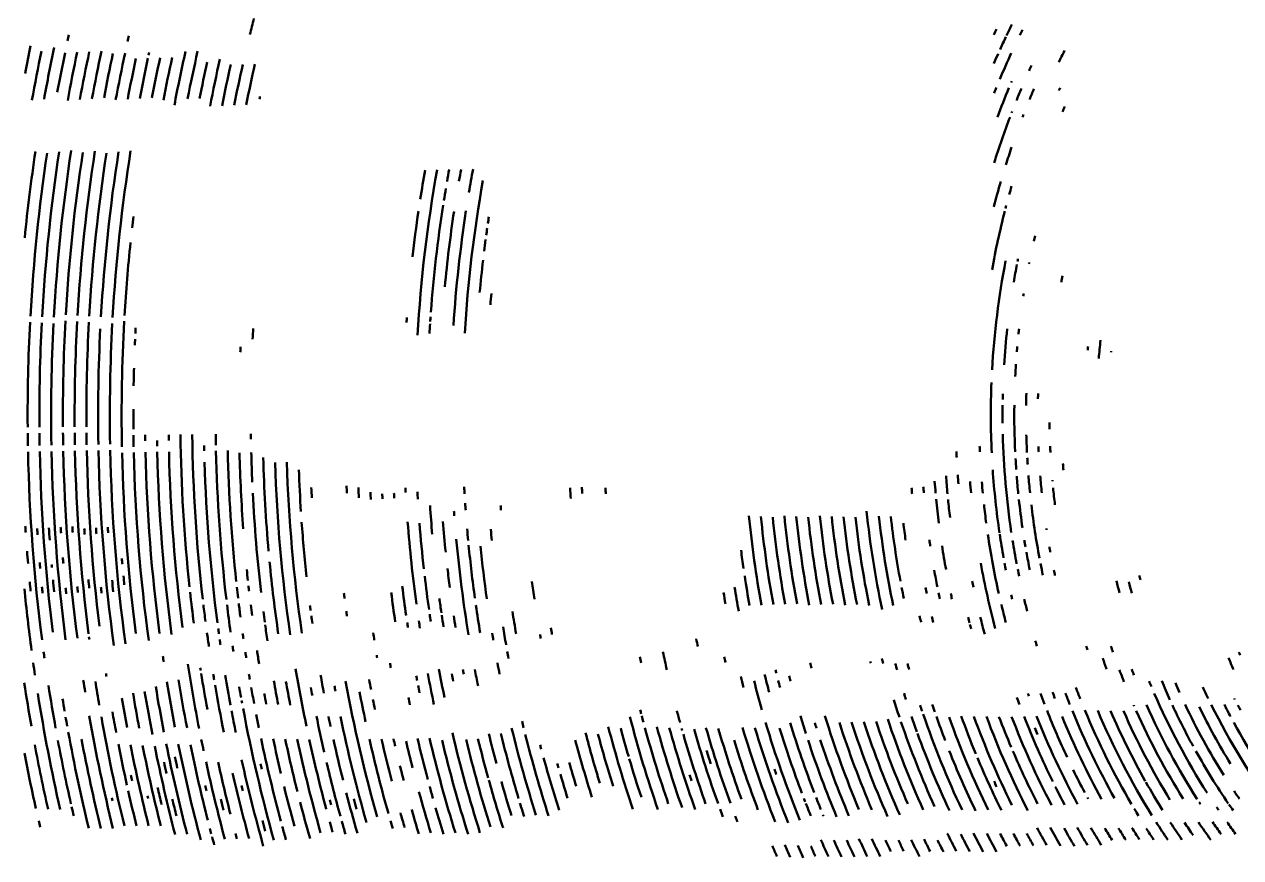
# Model space of a CAD drawing. Header units: millimetres. Extents: x -283 to 564, y -30 to 598.
# Drawn here: x -282.6 to 7.7, y 182.1 to 381.1 of the extents above; entities that cross this region are included whole.
import ezdxf

# ---------------------------------------------------------------- set-up
doc = ezdxf.new("R2010")
doc.units = ezdxf.units.MM
doc.layers.get('0').update_dxf_attribs({"lineweight": 50, "true_color": 0xffffff})

msp = doc.modelspace()

# ---------------------------------------------------------------- linework, layer by layer
for centre, radius, start, end in [((140.83, 287.84), 380.58, 165.5991, 166.2006), ((140.83, 287.84), 209.56, 153.5986, 154.3987), ((140.83, 287.84), 422.63, 167.5993, 167.8007), ((140.83, 287.84), 408.61, 167.2002, 167.3988), ((140.83, 287.84), 212.37, 154.3002, 154.7031), ((140.83, 287.84), 209.56, 154.4994, 155.4002), ((140.83, 287.83), 206.76, 153.6018, 153.9991), ((140.83, 287.84), 431.04, 168.2013, 169.0994), ((140.83, 287.84), 428.24, 168.3, 169.9002), ((140.83, 287.84), 425.44, 168.0993, 169.8003), ((140.83, 287.84), 417.03, 168.0009, 169.6011), ((140.83, 287.84), 414.22, 167.9009, 169.5012), ((140.83, 287.84), 394.6, 167.2991, 169.2015), ((140.83, 287.84), 391.79, 167.1991, 168.9001), ((140.83, 287.84), 195.55, 153.5997, 154.5006), ((140.83, 287.84), 422.63, 168.2008, 169.4989), ((140.83, 287.84), 419.83, 168.1008, 169.7011), ((140.83, 287.84), 411.42, 167.8989, 169.4012), ((140.83, 287.84), 408.61, 167.7989, 169.3991), ((140.83, 287.84), 405.81, 167.9004, 169.2992), ((140.83, 287.84), 403.01, 167.8004, 169.1993), ((140.83, 287.83), 403.01, 167.5988, 167.6995), ((140.83, 287.84), 400.2, 167.7005, 169.0993), ((140.83, 287.84), 397.4, 167.6005, 169.1), ((140.83, 287.84), 388.99, 167.4993, 168.8002), ((140.83, 287.84), 386.19, 167.3014, 168.9996), ((140.83, 287.84), 209.56, 155.7025, 156.4019), ((140.83, 287.84), 206.76, 155.3031, 157.1999), ((140.83, 287.84), 383.38, 167.4001, 168.8996), ((140.83, 287.84), 380.58, 167.3001, 168.7996), ((140.83, 287.84), 377.78, 167.2001, 168.6997), ((140.83, 287.83), 201.15, 155.4998, 155.9027), ((140.83, 287.84), 206.76, 157.7988, 158.2017), ((140.83, 287.84), 203.96, 157.4999, 159.5981), ((140.83, 287.83), 203.96, 156.9991, 157.0998), ((140.83, 287.84), 192.74, 156.0998, 156.3012), ((140.83, 287.83), 374.97, 168.3002, 168.4009), ((140.83, 287.84), 201.15, 157.2013, 158.1022), ((140.83, 287.84), 198.35, 156.9027, 157.7029), ((140.83, 287.84), 201.15, 158.9031, 159.0038), ((140.83, 287.84), 189.94, 157.1993, 157.6022), ((140.83, 287.84), 201.15, 159.2996, 162.6008), ((140.83, 287.84), 198.35, 158.8002, 159.0016), ((140.83, 287.84), 198.35, 161.2, 162.4981), ((140.83, 287.84), 425.44, 171.5013, 174.2989), ((140.83, 287.84), 422.63, 171.4992, 176.8008), ((140.83, 287.84), 419.83, 171.3993, 176.8015), ((140.83, 287.84), 417.03, 171.2993, 176.7995), ((140.83, 287.84), 414.22, 171.3, 176.6995), ((140.83, 287.84), 411.42, 171.2001, 176.7003), ((140.83, 287.84), 408.61, 171.2008, 176.701), ((140.83, 287.84), 405.81, 171.1009, 176.699), ((140.83, 287.84), 403.01, 171.0009, 176.6997), ((140.83, 287.84), 330.12, 169.8008, 176.6998), ((140.83, 287.84), 332.92, 169.898, 171.1009), ((140.83, 287.84), 327.31, 169.698, 170.2016), ((140.83, 287.84), 324.51, 169.6008, 170.0987), ((140.83, 287.84), 321.71, 169.4982, 170.4997), ((140.83, 287.84), 318.9, 169.8989, 176.5014), ((140.83, 287.84), 198.35, 163.701, 165.5027), ((140.83, 287.84), 327.31, 170.4983, 171.0019), ((140.83, 287.84), 195.55, 163.8001, 164.3988), ((140.83, 287.84), 327.31, 171.2032, 175.7018), ((140.83, 287.84), 195.55, 165.1993, 165.4007), ((140.83, 287.84), 400.2, 173.2006, 173.6007), ((140.83, 287.84), 332.92, 171.5989, 173.5013), ((140.83, 287.84), 324.51, 171.4026, 174.6031), ((140.83, 287.84), 321.71, 171.2998, 176.2013), ((140.83, 287.84), 316.1, 171.4021, 171.6986), ((140.83, 287.84), 195.55, 165.6014, 169.7979), ((140.83, 287.84), 316.1, 171.9002, 172.2023), ((140.83, 287.84), 400.2, 174.1015, 176.5998), ((140.83, 287.84), 316.1, 172.398, 172.9015), ((140.83, 287.84), 187.14, 166.7988, 167.2017), ((140.83, 287.84), 316.1, 173.2988, 174.6977), ((140.83, 287.84), 192.74, 169.0013, 176.8012), ((140.83, 287.84), 189.94, 169.1, 170.3981), ((140.83, 287.84), 189.94, 168.7028, 168.8986), ((140.83, 287.83), 187.14, 168.7996, 168.9004), ((140.83, 287.84), 178.73, 169.2993, 169.8028), ((140.83, 287.84), 313.29, 174.701, 175.199), ((140.83, 287.83), 187.14, 171.1006, 171.3021), ((140.83, 287.84), 332.92, 176.0026, 176.1984), ((140.83, 287.84), 327.31, 175.8975, 176.0989), ((140.83, 287.84), 422.63, 176.9994, 180.4013), ((140.83, 287.84), 419.83, 177.0001, 180.3993), ((140.83, 287.84), 417.03, 177.0009, 181.0015), ((140.83, 287.84), 414.22, 176.9009, 180.4008), ((140.83, 287.84), 411.42, 176.8989, 180.4015), ((140.83, 287.84), 408.61, 176.8996, 180.3995), ((140.83, 287.84), 405.81, 177.099, 180.999), ((140.83, 287.84), 403.01, 176.9012, 180.9997), ((140.83, 287.84), 400.2, 176.8012, 181.1012), ((140.83, 287.84), 397.4, 177.0006, 177.1992), ((140.83, 287.84), 369.37, 176.8012, 177.2013), ((140.83, 287.84), 327.31, 176.1997, 176.6025), ((140.83, 287.84), 189.94, 173.8001, 176.4019), ((140.83, 287.84), 187.14, 173.7035, 174.1007), ((140.83, 287.84), 397.4, 177.4006, 177.5992), ((140.83, 287.84), 167.51, 173.9012, 175.4007), ((140.83, 287.84), 372.17, 177.4998, 177.7013), ((140.83, 287.84), 187.14, 175.0015, 175.3987), ((140.83, 287.84), 170.31, 174.5026, 174.7992), ((140.83, 287.84), 164.71, 174.7021, 174.8028), ((140.83, 287.84), 187.14, 176.2989, 177.1998), ((140.83, 287.84), 397.4, 178.3994, 179.0009), ((140.83, 287.84), 192.74, 177.702, 182.6986), ((140.83, 287.84), 189.94, 178.5, 178.9029), ((140.83, 287.84), 184.33, 178.401, 179.3019), ((140.83, 287.83), 181.53, 178.3985, 178.8013), ((140.83, 287.84), 397.4, 179.8011, 180.5005), ((140.83, 287.84), 189.94, 179.3003, 180.5984), ((140.83, 287.84), 187.14, 179.2983, 182.7002), ((140.83, 287.84), 178.73, 180.6015, 181.0995), ((140.83, 287.84), 422.63, 180.5999, 181), ((140.83, 287.84), 419.83, 180.6007, 181.0008), ((140.83, 287.84), 414.22, 180.5994, 180.9995), ((140.83, 287.84), 411.42, 180.6002, 181.0003), ((140.83, 287.84), 408.61, 180.6009, 181.001), ((140.83, 287.84), 397.4, 180.699, 181.0991), ((140.83, 287.84), 394.6, 180.6999, 180.9013), ((140.83, 287.84), 391.79, 180.8992, 181.1006), ((140.83, 287.84), 388.99, 180.7013, 180.9), ((140.83, 287.84), 386.19, 180.6993, 186.1016), ((140.83, 287.84), 383.38, 180.7001, 186.6003), ((140.83, 287.84), 377.78, 180.7015, 181.1016), ((140.83, 287.84), 369.37, 180.701, 180.8997), ((140.83, 287.84), 189.94, 181.3985, 188.4989), ((140.83, 287.84), 184.33, 181.5007, 182.7988), ((140.83, 287.84), 422.63, 181.2014, 187.3003), ((140.83, 287.84), 419.83, 181.1994, 187.0996), ((140.83, 287.84), 417.03, 181.2002, 187.3997), ((140.83, 287.84), 414.22, 181.2009, 187.4005), ((140.83, 287.84), 411.42, 181.1989, 187.3005), ((140.83, 287.84), 408.61, 181.1996, 187.0999), ((140.83, 287.84), 405.81, 181.2004, 187.8), ((140.83, 287.84), 403.01, 181.2011, 187.8008), ((140.83, 287.84), 400.2, 181.2998, 187.4994), ((140.83, 287.84), 397.4, 181.3006, 187.7995), ((140.83, 287.84), 394.6, 181.3013, 187.6016), ((140.83, 287.84), 391.79, 181.2993, 187.7003), ((140.83, 287.84), 388.99, 181.3, 187.4996), ((140.83, 287.84), 380.58, 181.1009, 181.2996), ((140.83, 287.84), 377.78, 181.3003, 186.6997), ((140.83, 287.84), 374.97, 181.301, 186.099), ((140.83, 287.84), 372.17, 181.3997, 184.2001), ((140.83, 287.84), 369.37, 181.4004, 182.4999), ((140.83, 287.84), 201.15, 182.5035, 182.9007), ((140.83, 287.84), 195.55, 182.2028, 182.6), ((140.83, 287.84), 181.53, 182.3995, 182.8024), ((140.83, 287.84), 178.73, 182.4028, 182.9007), ((140.83, 287.84), 380.58, 181.6996, 187.4991), ((140.83, 287.84), 366.56, 181.5998, 185.0997), ((140.83, 287.84), 363.76, 181.7992, 188.301), ((140.83, 287.84), 360.95, 181.8, 188.3017), ((140.83, 287.84), 187.14, 183.1983, 183.9984), ((140.83, 287.84), 184.33, 183.2022, 183.7002), ((140.83, 287.83), 175.92, 183.7995, 184.303), ((140.83, 287.84), 358.15, 182.1001, 183.7003), ((140.83, 287.84), 203.96, 184.0998, 185.3028), ((140.83, 287.84), 201.15, 184.0982, 184.7025), ((140.83, 287.84), 192.74, 183.9016, 188.4002), ((140.83, 287.84), 187.14, 184.5019, 185.8001), ((140.83, 287.84), 184.33, 184.4997, 185.8034), ((140.83, 287.84), 181.53, 184.5983, 185.902), ((140.83, 287.84), 355.35, 182.8002, 183.2003), ((140.83, 287.84), 346.94, 182.7996, 183.099), ((140.83, 287.84), 344.13, 182.8983, 183.3012), ((140.83, 287.84), 332.92, 183.0021, 183.1979), ((140.83, 287.84), 318.9, 183.0983, 183.4004), ((140.83, 287.84), 293.67, 183.3989, 183.9024), ((140.83, 287.84), 290.87, 183.4024, 183.699), ((140.83, 287.84), 285.26, 183.4991, 183.8012), ((140.83, 287.83), 212.37, 184.6986, 185.1014), ((140.83, 287.84), 209.56, 184.7026, 185.0998), ((140.83, 287.84), 206.76, 184.3983, 185.1985), ((140.83, 287.84), 198.35, 184.5997, 185.3998), ((140.83, 287.84), 195.55, 184.6981, 185.4982), ((140.83, 287.84), 178.73, 185.0001, 185.1008), ((140.83, 287.84), 178.73, 185.5981, 186.9018), ((140.83, 287.84), 369.37, 182.9, 186.6013), ((140.83, 287.84), 341.33, 183.0978, 183.4), ((140.83, 287.84), 338.53, 183.2021, 183.398), ((140.83, 287.84), 335.72, 183.2002, 183.4016), ((140.83, 287.84), 330.12, 183.2014, 183.498), ((140.83, 287.84), 206.76, 185.6016, 187.2019), ((140.83, 287.84), 203.96, 185.7002, 186.9032), ((140.83, 287.84), 187.14, 186.2029, 188.3011), ((140.83, 287.84), 327.31, 183.7982, 185.0012), ((140.83, 287.84), 321.71, 184.102, 184.2979), ((140.83, 287.83), 318.9, 183.7974, 184.0995), ((140.83, 287.84), 310.49, 183.999, 184.2004), ((140.83, 287.84), 223.58, 185.8992, 191.998), ((140.83, 287.84), 195.55, 186.2985, 187.6022), ((140.83, 287.84), 184.33, 186.6987, 190.6994), ((140.83, 287.84), 358.15, 184.1004, 186.2014), ((140.83, 287.84), 332.92, 184.401, 187.8029), ((140.83, 287.84), 330.12, 184.4996, 186.402), ((140.83, 287.84), 324.51, 184.5011, 185.7992), ((140.83, 287.84), 251.62, 185.5, 190.4015), ((140.83, 287.84), 248.81, 185.5987, 190.5001), ((140.83, 287.84), 246.01, 185.7029, 190.5988), ((140.83, 287.84), 243.21, 185.7009, 190.703), ((140.83, 287.84), 240.4, 185.7996, 190.9025), ((140.83, 287.84), 237.6, 185.8982, 191.0011), ((140.83, 287.84), 234.8, 185.9017, 191.0998), ((140.83, 287.84), 231.99, 186.0004, 191.2991), ((140.83, 287.84), 229.19, 186.0991, 191.3979), ((140.83, 287.84), 226.39, 186.2034, 191.6029), ((140.83, 287.84), 220.78, 186.3, 191.9009), ((140.83, 287.84), 217.97, 186.3987, 190.5001), ((140.83, 287.84), 215.17, 186.9003, 188.0025), ((140.83, 287.84), 424.03, 183.6001, 183.8015), ((140.83, 287.84), 421.23, 183.7015, 183.9001), ((140.83, 287.84), 418.43, 183.6995, 184.0995), ((140.83, 287.84), 415.62, 183.7002, 183.8988), ((140.83, 287.84), 412.82, 183.7009, 183.8996), ((140.83, 287.84), 410.02, 183.7996, 184.0011), ((140.83, 287.84), 407.21, 183.8005, 183.9991), ((140.83, 287.84), 404.41, 183.8012, 183.9998), ((140.83, 287.84), 318.9, 184.8999, 185.3979), ((140.83, 287.84), 313.29, 185.0021, 185.5001), ((140.83, 287.84), 195.55, 188.4022, 192.5987), ((140.83, 287.84), 192.74, 188.501, 190.202), ((140.83, 287.84), 181.53, 188.6013, 188.702), ((140.83, 287.84), 321.71, 185.2992, 189.4006), ((140.83, 287.84), 318.9, 185.5993, 187.899), ((140.83, 287.84), 316.1, 185.698, 187.9977), ((140.83, 287.84), 254.42, 187.2981, 188.2997), ((140.83, 287.84), 209.56, 188.1997, 188.6026), ((140.83, 287.84), 206.76, 188.7014, 190.3017), ((140.83, 287.84), 189.94, 189.1033, 190.7987), ((140.83, 287.84), 187.14, 189.2018, 189.6998), ((140.83, 287.84), 181.53, 189.9982, 190.4011), ((140.83, 287.84), 424.03, 184.4002, 184.8002), ((140.83, 287.84), 421.23, 184.801, 184.9997), ((140.83, 287.84), 415.62, 184.6989, 184.9004), ((140.83, 287.84), 401.61, 184.9014, 185.1001), ((140.83, 287.84), 366.56, 185.4998, 188.1995), ((140.83, 287.84), 187.14, 190.1027, 191.4008), ((140.83, 287.84), 418.43, 184.8996, 185.0003), ((140.83, 287.84), 372.17, 185.6996, 186.0997), ((140.83, 287.84), 324.51, 186.4987, 187.2988), ((140.83, 287.84), 209.56, 190.203, 191.2997), ((140.83, 287.84), 198.35, 190.301, 194.9004), ((140.83, 287.84), 192.74, 190.5993, 191.1029), ((140.83, 287.84), 189.94, 191.2016, 191.6996), ((140.83, 287.84), 184.33, 191.102, 192.0028), ((140.83, 287.84), 181.53, 191.7998, 192.2026), ((140.83, 287.84), 424.03, 185.399, 185.7011), ((140.83, 287.84), 418.43, 185.4004, 185.8005), ((140.83, 287.84), 412.82, 185.7013, 185.8999), ((140.83, 287.84), 410.02, 185.5006, 185.8), ((140.83, 287.84), 404.41, 185.6001, 186.0001), ((140.83, 287.84), 401.61, 185.5001, 185.7995), ((140.83, 287.84), 372.17, 186.3012, 186.4998), ((140.83, 287.84), 335.72, 186.9992, 188.2022), ((140.83, 287.84), 330.12, 186.6986, 188.103), ((140.83, 287.84), 304.88, 187.5027, 188.3029), ((140.83, 287.84), 254.42, 188.7025, 190.3027), ((140.83, 287.83), 201.15, 191.3992, 191.8021), ((140.83, 287.84), 167.51, 193.7026, 194.6986), ((140.83, 287.84), 164.71, 194.003, 194.999), ((140.83, 287.84), 161.9, 193.6991, 194.1019), ((140.83, 287.84), 425.44, 185.6014, 187.5989), ((140.83, 287.84), 421.23, 185.601, 185.7996), ((140.83, 287.84), 415.62, 185.7006, 185.8992), ((140.83, 287.84), 407.21, 185.8007, 185.9994), ((140.83, 287.84), 386.19, 186.3002, 187.3997), ((140.83, 287.84), 374.97, 186.3005, 186.7006), ((140.83, 287.84), 349.74, 187.0014, 187.2), ((140.83, 287.84), 338.53, 187.2027, 188.4001), ((140.83, 287.84), 327.31, 187.6981, 188.3024), ((140.83, 287.84), 260.03, 189.4003, 189.999), ((140.83, 287.84), 257.22, 189.2025, 190.5006), ((140.83, 287.84), 217.97, 190.9027, 191.6021), ((140.83, 287.84), 212.37, 191.2012, 191.5985), ((140.83, 287.83), 209.56, 191.702, 192.0993), ((140.83, 287.84), 206.76, 191.902, 192.2992), ((140.83, 287.84), 192.74, 192.899, 193.2012), ((140.83, 287.84), 383.38, 186.7989, 187.4004), ((140.83, 287.84), 377.78, 186.9012, 187.8999), ((140.83, 287.84), 374.97, 186.899, 187.3998), ((140.83, 287.84), 372.17, 187.0006, 187.4006), ((140.83, 287.84), 358.15, 187.301, 187.4996), ((140.83, 287.83), 349.74, 187.7002, 187.8988), ((140.83, 287.84), 318.9, 188.2012, 189.3986), ((140.83, 287.84), 195.55, 193.399, 194.7027), ((140.83, 287.84), 189.94, 193.4005, 194.3013), ((140.83, 287.84), 369.37, 187.3007, 187.7007), ((140.83, 287.84), 358.15, 187.7011, 188.0005), ((140.83, 287.83), 335.72, 188.4985, 188.7), ((140.83, 287.84), 332.92, 188.5023, 188.7989), ((140.83, 287.84), 330.12, 188.2987, 188.6008), ((140.83, 287.84), 327.31, 188.4031, 188.9011), ((140.83, 287.84), 324.51, 188.5018, 188.9998), ((140.83, 287.84), 310.49, 188.6986, 189.7002), ((140.83, 287.84), 215.17, 192.8988, 193.3017), ((140.83, 287.84), 212.37, 193.1041, 193.5013), ((140.83, 287.83), 203.96, 193.701, 194.0983), ((140.83, 287.84), 201.15, 193.901, 195.0984), ((140.83, 287.84), 383.38, 187.8005, 188.3013), ((140.83, 287.84), 380.58, 187.7006, 187.8992), ((140.83, 287.84), 374.97, 188.0014, 188.2001), ((140.83, 287.84), 369.37, 187.8015, 188.4002), ((140.83, 287.84), 344.13, 188.7009, 189.003), ((140.83, 287.84), 316.1, 189.5028, 189.7994), ((140.83, 287.84), 313.29, 189.2993, 190.0994), ((140.83, 287.84), 304.88, 189.903, 190.0988), ((140.83, 287.84), 302.08, 189.6996, 190.0018), ((140.83, 287.83), 203.96, 194.1991, 194.5012), ((140.83, 287.84), 411.42, 187.4014, 187.4993), ((140.83, 287.84), 380.58, 188.1007, 188.2993), ((140.83, 287.84), 377.78, 188.4007, 188.5994), ((140.83, 287.84), 268.44, 191.4991, 191.9019), ((140.83, 287.84), 189.94, 196.5003, 196.9031), ((140.83, 287.83), 178.73, 198.0018, 198.2984), ((140.83, 287.84), 173.12, 198.6027, 199.1007), ((140.83, 287.84), 422.63, 187.7002, 187.8989), ((140.83, 287.83), 394.6, 188.3988, 188.6002), ((140.83, 287.84), 374.97, 188.7007, 188.8993), ((140.83, 287.84), 372.17, 188.7015, 189.1995), ((140.83, 287.83), 344.13, 189.6012, 189.702), ((140.83, 287.84), 313.29, 190.4017, 190.6982), ((140.83, 287.84), 282.46, 191.8002, 192.1024), ((140.83, 287.84), 276.85, 191.8019, 192.7028), ((140.83, 287.84), 262.83, 192.6983, 193.0005), ((140.83, 287.84), 226.39, 194.8991, 195.2012), ((140.83, 287.84), 175.92, 199.2985, 200.1993), ((140.83, 287.84), 147.89, 203.0997, 204.2971), ((140.83, 287.84), 145.08, 202.9979, 203.3), ((140.83, 287.84), 425.44, 187.999, 188.399), ((140.83, 287.84), 388.99, 188.8005, 191.1002), ((140.83, 287.84), 386.19, 189.0001, 189.1008), ((140.83, 287.84), 363.76, 189.599, 191.8008), ((140.83, 287.83), 341.33, 190.0022, 190.198), ((140.83, 287.84), 330.12, 190.5985, 191.8014), ((140.83, 287.84), 324.51, 190.8018, 191.0032), ((140.83, 287.84), 321.71, 190.9001, 191.5995), ((140.83, 287.84), 316.1, 190.8007, 191.2987), ((140.83, 287.83), 251.62, 193.9987, 194.2002), ((140.83, 287.84), 243.21, 194.0993, 194.4015), ((140.83, 287.83), 229.19, 194.8994, 195.0001), ((140.83, 287.84), 223.58, 195.4002, 195.803), ((140.83, 287.84), 220.78, 195.5993, 196.0021), ((140.83, 287.84), 173.12, 200.6003, 201.6018), ((140.83, 287.83), 170.31, 200.8995, 201.3975), ((140.83, 287.84), 428.24, 188.5997, 190.0013), ((140.83, 287.84), 414.22, 188.7993, 189.1994), ((140.83, 287.84), 411.42, 188.9008, 189.7009), ((140.83, 287.84), 408.61, 188.7001, 188.8009), ((140.83, 287.84), 394.6, 189.2998, 190.9), ((140.83, 287.84), 391.79, 189.3005, 191.0015), ((140.83, 287.84), 386.19, 189.2014, 190.4995), ((140.83, 287.84), 383.38, 189.3001, 189.5015), ((140.83, 287.84), 380.58, 189.4016, 190.501), ((140.83, 287.83), 374.97, 189.5007, 189.6993), ((140.83, 287.84), 369.37, 189.8998, 190.8006), ((140.83, 287.84), 366.56, 190.0012, 190.8993), ((140.83, 287.84), 358.15, 190.0007, 190.7001), ((140.83, 287.84), 352.54, 190.3994, 195.8017), ((140.83, 287.84), 346.94, 190.5016, 190.9017), ((140.83, 287.84), 335.72, 190.6978, 190.8992), ((140.83, 287.84), 332.92, 190.7012, 191.9993), ((140.83, 287.84), 327.31, 190.8988, 191.201), ((140.83, 287.84), 260.03, 193.899, 194.5033), ((140.83, 287.84), 257.22, 194.2999, 195.9002), ((140.83, 287.84), 254.42, 194.102, 195.098), ((140.83, 287.84), 251.62, 194.5979, 195.0007), ((140.83, 287.83), 248.81, 194.5005, 194.8026), ((140.83, 287.84), 167.51, 202.3029, 202.8009), ((140.83, 287.84), 164.71, 202.698, 204.399), ((140.83, 287.84), 161.9, 203.3003, 204.1955), ((140.83, 287.84), 425.44, 189.0005, 192.7997), ((140.83, 287.84), 422.63, 188.7998, 190.2015), ((140.83, 287.84), 403.01, 189.4989, 190.6991), ((140.83, 287.84), 400.2, 189.4997, 190.9993), ((140.83, 287.84), 397.4, 189.3998, 191), ((140.83, 287.84), 383.38, 189.7001, 191.401), ((140.83, 287.84), 377.78, 189.9002, 190.3002), ((140.83, 287.84), 374.97, 190.0018, 190.6005), ((140.83, 287.84), 372.17, 190.299, 190.6991), ((140.83, 287.84), 360.95, 190.4, 190.6993), ((140.83, 287.84), 355.35, 190.4993, 190.7007), ((140.83, 287.84), 349.74, 190.9009, 192.1011), ((140.83, 287.84), 335.72, 191.1005, 191.4027), ((140.83, 287.83), 223.58, 197.3021, 197.6994), ((140.83, 287.84), 195.55, 199.9016, 200.103), ((140.83, 287.84), 192.74, 200.2007, 201.0009), ((140.83, 287.84), 189.94, 200.4, 200.898), ((140.83, 287.84), 187.14, 200.8007, 201.7016), ((140.83, 287.84), 184.33, 200.6981, 201.5989), ((140.83, 287.84), 167.51, 203.3996, 212.5983), ((140.83, 287.84), 156.3, 204.6055, 205.7022), ((140.83, 287.84), 419.83, 189.3014, 189.7015), ((140.83, 287.84), 405.81, 189.5989, 190.6005), ((140.83, 287.84), 377.78, 190.4009, 190.4989), ((140.83, 287.84), 346.94, 191.2989, 191.699), ((140.83, 287.84), 338.53, 191.5002, 191.8023), ((140.83, 287.84), 226.39, 197.5001, 198.6024), ((140.83, 287.83), 220.78, 198.3014, 198.6987), ((140.83, 287.84), 217.97, 198.5012, 198.9992), ((140.83, 287.83), 198.35, 199.9018, 200.3998), ((140.83, 287.84), 173.12, 203.5993, 203.7), ((140.83, 287.84), 170.31, 204.0003, 212.6002), ((140.83, 287.84), 164.71, 204.9026, 208.7019), ((140.83, 287.84), 161.9, 205.3035, 212.0962), ((140.83, 287.84), 159.1, 205.9953, 211.6018), ((140.83, 287.84), 156.3, 206.2954, 217.2062), ((140.83, 287.84), 153.49, 206.797, 208.0056), ((140.83, 287.84), 150.69, 206.7051, 206.8058), ((140.83, 287.84), 150.69, 207.3992, 207.9028), ((140.83, 287.84), 419.83, 189.9, 190.1994), ((140.83, 287.84), 414.22, 189.9995, 193.8015), ((140.83, 287.84), 411.42, 190.101, 193.7995), ((140.83, 287.84), 408.61, 190.001, 190.7004), ((140.83, 287.84), 380.58, 190.6995, 191.4996), ((140.83, 287.84), 377.78, 190.7003, 195.599), ((140.83, 287.84), 374.97, 191.0006, 191.5013), ((140.83, 287.84), 360.95, 191.4994, 192.901), ((140.83, 287.84), 358.15, 191.6008, 192.0009), ((140.83, 287.84), 355.35, 191.6996, 195.9016), ((140.83, 287.84), 288.06, 194.5013, 199.1007), ((140.83, 287.84), 285.26, 194.2977, 194.4991), ((140.83, 287.84), 285.26, 194.6005, 194.9026), ((140.83, 287.84), 276.85, 194.801, 195.3997), ((140.83, 287.83), 248.81, 196.8002, 197.8017), ((140.83, 287.84), 243.21, 197.1992, 202.8001), ((140.83, 287.84), 229.19, 198.4983, 204.3006), ((140.83, 287.84), 223.58, 198.802, 199.798), ((140.83, 287.84), 220.78, 198.9006, 205.3016), ((140.83, 287.84), 217.97, 199.3015, 200.9017), ((140.83, 287.84), 215.17, 199.6015, 206.0026), ((140.83, 287.84), 212.37, 199.8009, 202.4027), ((140.83, 287.84), 209.56, 200.101, 206.4013), ((140.83, 287.84), 206.76, 200.4011, 207.1994), ((140.83, 287.84), 203.96, 200.7012, 202.9001), ((140.83, 287.84), 201.15, 201.0014, 207.5982), ((140.83, 287.84), 198.35, 201.3015, 206.203), ((140.83, 287.84), 195.55, 201.6016, 208.3999), ((140.83, 287.84), 192.74, 201.4988, 205.1022), ((140.83, 287.84), 189.94, 202.3025, 208.8993), ((140.83, 287.84), 187.14, 202.1997, 209.3001), ((140.83, 287.84), 184.33, 202.4999, 210.2997), ((140.83, 287.84), 181.53, 202.9006, 211.8027), ((140.83, 287.84), 178.73, 203.3015, 209.2997), ((140.83, 287.84), 175.92, 203.7023, 211.5021), ((140.83, 287.84), 173.12, 204.1031, 211.998), ((140.83, 287.84), 419.83, 190.4009, 193.6014), ((140.83, 287.84), 316.1, 193.6993, 197.5992), ((140.83, 287.83), 313.29, 193.5012, 193.7977), ((140.83, 287.84), 293.67, 194.7013, 198.7019), ((140.83, 287.84), 290.87, 194.9007, 196.2995), ((140.83, 287.84), 285.26, 195.1988, 198.998), ((140.83, 287.84), 282.46, 195.303, 199.3987), ((140.83, 287.84), 279.65, 195.5024, 199.6989), ((140.83, 287.83), 276.85, 195.7012, 195.8019), ((140.83, 287.84), 274.05, 195.9012, 199.8011), ((140.83, 287.84), 271.24, 195.9998, 200.0005), ((140.83, 287.84), 268.44, 196.1992, 199.9984), ((140.83, 287.84), 262.83, 196.5029, 201.7009), ((140.83, 287.84), 260.03, 196.7023, 202.001), ((140.83, 287.84), 257.22, 196.5995, 202.0997), ((140.83, 287.84), 254.42, 197.1011, 200.7996), ((140.83, 287.84), 251.62, 196.9983, 200.9989), ((140.83, 287.84), 246.01, 197.4034, 197.6999), ((140.83, 287.84), 240.4, 197.8014, 203.1002), ((140.83, 287.84), 237.6, 198.0008, 203.8032), ((140.83, 287.84), 234.8, 198.2002, 204.0026), ((140.83, 287.84), 231.99, 198.3997, 203.6033), ((140.83, 287.84), 226.39, 198.8991, 204.3993), ((140.83, 287.84), 196.95, 202.3021, 202.8001), ((140.83, 287.84), 153.49, 208.5986, 217.9987), ((140.83, 287.84), 428.24, 190.6, 192.701), ((140.83, 287.84), 422.63, 190.6015, 192.6998), ((140.83, 287.84), 417.03, 190.701, 193.7), ((140.83, 287.84), 408.61, 191.1005, 192.4993), ((140.83, 287.84), 397.4, 191.4, 194.6006), ((140.83, 287.84), 394.6, 191.5016, 194.9007), ((140.83, 287.84), 391.79, 191.6002, 194.2999), ((140.83, 287.84), 388.99, 191.5003, 191.9004), ((140.83, 287.84), 374.97, 191.9013, 195.0011), ((140.83, 287.84), 372.17, 192, 193.3009), ((140.83, 287.84), 369.37, 192.1014, 194.0989), ((140.83, 287.84), 366.56, 192.2001, 195.8007), ((140.83, 287.84), 363.76, 192.3016, 195.0013), ((140.83, 287.84), 358.15, 192.5018, 194.0992), ((140.83, 287.84), 349.74, 192.8006, 195.7996), ((140.83, 287.84), 346.94, 192.8992, 194.6002), ((140.83, 287.84), 344.13, 192.9979, 193.3001), ((140.83, 287.84), 341.33, 193.2029, 194.2996), ((140.83, 287.84), 338.53, 193.2008, 194.9018), ((140.83, 287.84), 335.72, 193.2995, 197.3001), ((140.83, 287.84), 332.92, 193.4989, 197.4995), ((140.83, 287.84), 330.12, 193.301, 197.5982), ((140.83, 287.84), 327.31, 193.7018, 197.501), ((140.83, 287.84), 324.51, 193.8005, 195.5015), ((140.83, 287.84), 321.71, 193.6977, 195.0014), ((140.83, 287.84), 318.9, 193.802, 196.7004), ((140.83, 287.84), 313.29, 194.1001, 197.7986), ((140.83, 287.84), 310.49, 194.7024, 194.8982), ((140.83, 287.84), 302.08, 194.9032, 197.6002), ((140.83, 287.84), 299.28, 194.6998, 197.1002), ((140.83, 287.84), 296.47, 194.8991, 197.4002), ((140.83, 287.84), 276.85, 195.9983, 199.6017), ((140.83, 287.84), 265.63, 197.0029, 200.8021), ((140.83, 287.84), 248.81, 198.1992, 202.6979), ((140.83, 287.84), 246.01, 198.3987, 202.9029), ((140.83, 287.84), 223.58, 199.8986, 205.0015), ((140.83, 287.84), 431.04, 190.8007, 192.5996), ((140.83, 287.84), 405.81, 191.1992, 193.9996), ((140.83, 287.84), 403.01, 191.3006, 194.1011), ((140.83, 287.84), 400.2, 191.3993, 194.4991), ((140.83, 287.84), 396, 191.8998, 192.2998), ((140.83, 287.84), 272.64, 197.1032, 197.8026), ((140.83, 287.84), 217.97, 201.6011, 205.7025), ((140.83, 287.84), 203.96, 203.2024, 207.1023), ((140.83, 287.84), 164.71, 209.2, 214.3029), ((140.83, 287.84), 398.8, 191.9997, 192.3997), ((140.83, 287.84), 388.99, 192.3004, 195.1008), ((140.83, 287.84), 386.19, 192.399, 194.3014), ((140.83, 287.84), 380.58, 192.5013, 195.699), ((140.83, 287.84), 376.37, 192.8004, 192.999), ((140.83, 287.84), 360.95, 193.3011, 195.3994), ((140.83, 287.84), 344.13, 194.1002, 194.6989), ((140.83, 287.84), 310.49, 195.3011, 197.7014), ((140.83, 287.84), 307.69, 195.7017, 195.8975), ((140.83, 287.84), 304.88, 195.8005, 196.9028), ((140.83, 287.84), 290.87, 196.4002, 198.3026), ((140.83, 287.84), 212.37, 202.6993, 206.4034), ((140.83, 287.84), 407.21, 192.1991, 192.4006), ((140.83, 287.84), 383.38, 192.9006, 195.301), ((140.83, 287.84), 324.51, 195.6022, 197.7004), ((140.83, 287.84), 307.69, 196.1999, 197.3021), ((140.83, 287.83), 278.25, 198.0018, 198.2984), ((140.83, 287.83), 258.63, 199.1012, 199.3978), ((140.83, 287.84), 210.97, 204.5004, 204.9032), ((140.83, 287.84), 192.74, 206.0983, 207.9), ((140.83, 287.84), 408.61, 192.7007, 193.9009), ((140.83, 287.84), 401.61, 192.7991, 193.4006), ((140.83, 287.84), 390.39, 193.1014, 193.3), ((140.83, 287.83), 381.98, 193.4, 193.5986), ((140.83, 287.84), 372.17, 193.8016, 195.3012), ((140.83, 287.84), 358.15, 194.6, 196.2002), ((140.83, 287.84), 341.33, 195.3012, 197.0021), ((140.83, 287.83), 338.53, 195.1982, 195.7017), ((140.83, 287.84), 321.71, 195.8016, 197.3011), ((140.83, 287.84), 198.35, 206.6002, 207.999), ((140.83, 287.84), 178.73, 209.4005, 211.9016), ((140.83, 287.84), 161.9, 213.6964, 214.5022), ((140.83, 287.84), 412.82, 192.7992, 192.8999), ((140.83, 287.84), 404.41, 193.0003, 193.101), ((140.83, 287.84), 398.8, 193.3007, 193.8994), ((140.83, 287.84), 387.59, 193.701, 194.1011), ((140.83, 287.84), 369.37, 194.499, 195.9006), ((140.83, 287.84), 362.36, 194.7009, 194.8996), ((140.83, 287.84), 356.75, 194.9013, 195.3013), ((140.83, 287.84), 318.9, 196.9018, 197.5005), ((140.83, 287.84), 254.42, 201.1022, 201.3037), ((140.83, 287.84), 254.42, 201.3984, 202.1034), ((140.83, 287.84), 251.62, 201.3012, 202.0006), ((140.83, 287.83), 192.74, 208.301, 208.4017), ((140.83, 287.83), 170.31, 212.9014, 213.0973), ((140.83, 287.84), 164.71, 214.4039, 215.0026), ((140.83, 287.84), 422.63, 192.8005, 193.0998), ((140.83, 287.84), 346.94, 195.901, 196.4997), ((140.83, 287.84), 344.13, 195.9018, 196.8978), ((140.83, 287.84), 338.53, 196.0992, 197.2015), ((140.83, 287.84), 274.05, 200.1034, 200.5007), ((140.83, 287.84), 271.24, 200.7, 201.0022), ((140.83, 287.83), 251.62, 202.302, 202.3971), ((140.83, 287.84), 184.33, 210.7021, 211.3008), ((140.83, 287.83), 167.51, 214.0017, 214.2982), ((140.83, 287.84), 431.04, 192.9997, 193.2011), ((140.83, 287.83), 391.79, 194.599, 194.8004), ((140.83, 287.84), 379.18, 194.7998, 195.1999), ((140.83, 287.84), 374.97, 195.1997, 195.7005), ((140.83, 287.84), 363.76, 195.4992, 195.8993), ((140.83, 287.84), 360.95, 195.6006, 196.1014), ((140.83, 287.84), 349.74, 196.0991, 196.4012), ((140.83, 287.84), 206.76, 208.5031, 209.8012), ((140.83, 287.84), 203.96, 208.8984, 210.3028), ((140.83, 287.84), 201.15, 209.3999, 210.7987), ((140.83, 287.84), 198.35, 209.8006, 211.1994), ((140.83, 287.84), 195.55, 210.3022, 211.701), ((140.83, 287.84), 192.74, 210.7985, 211.8), ((140.83, 287.84), 189.94, 211.2998, 212.3013), ((140.83, 287.84), 187.14, 211.8012, 212.8027), ((140.83, 287.84), 184.33, 212.3978, 213.3993), ((140.83, 287.84), 181.53, 212.4015, 214.0017), ((140.83, 287.84), 178.73, 212.9981, 214.5983), ((140.83, 287.84), 175.92, 213.6006, 214.8036), ((140.83, 287.84), 173.12, 214.2027, 215.898), ((140.83, 287.84), 170.31, 214.7988, 216.0018), ((140.83, 287.84), 167.51, 215.5023, 216.6997), ((140.83, 287.84), 391.79, 194.9014, 195.2007), ((140.83, 287.84), 386.19, 195.0009, 195.1995), ((140.83, 287.84), 254.42, 203.5022, 204.4981), ((140.83, 287.84), 251.62, 203.8022, 204.7981), ((140.83, 287.84), 248.81, 204.1025, 205.0985), ((140.83, 287.84), 246.01, 204.3017, 205.3984), ((140.83, 287.84), 243.21, 204.6016, 205.6983), ((140.83, 287.84), 240.4, 205.0024, 205.7018), ((140.83, 287.84), 237.6, 205.3026, 206.002), ((140.83, 287.84), 234.8, 205.603, 206.6997), ((140.83, 287.84), 231.99, 205.9031, 206.7032), ((140.83, 287.84), 229.19, 206.2982, 207.0983), ((140.83, 287.84), 226.39, 206.2008, 207.3982), ((140.83, 287.84), 223.58, 206.6017, 207.7991), ((140.83, 287.84), 220.78, 206.902, 208.2001), ((140.83, 287.84), 217.97, 207.3027, 208.6008), ((140.83, 287.84), 215.17, 207.6979, 208.5988), ((140.83, 287.84), 212.37, 208.0985, 208.9994), ((140.83, 287.84), 209.56, 208.4993, 209.4001), ((140.83, 287.84), 265.63, 202.7997, 203.3984), ((140.83, 287.84), 262.83, 202.999, 203.6984), ((140.83, 287.84), 260.03, 203.2995, 203.9989), ((140.83, 287.84), 257.22, 203.5992, 204.1979)]:
    msp.add_arc(centre, radius, start, end)

doc.saveas('drawing.dxf')
